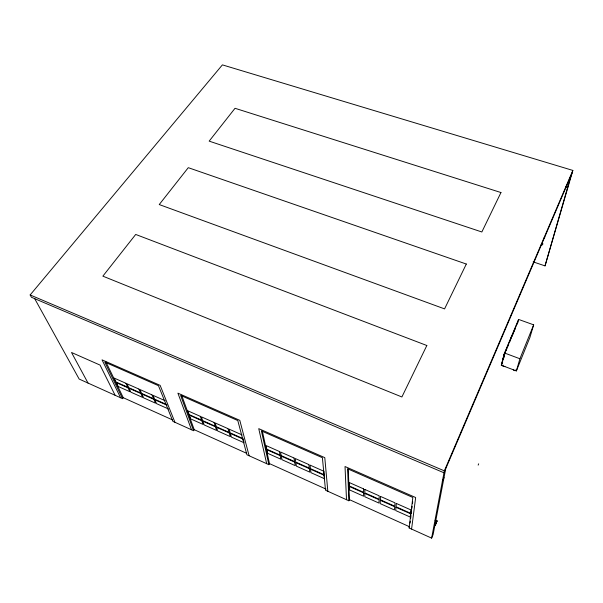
<?xml version="1.0" encoding="UTF-8"?>
<svg xmlns="http://www.w3.org/2000/svg" width="603" height="603" viewBox="0 0 603 603"><rect width="100%" height="100%" fill="white"/><g stroke="black" fill="none" stroke-linecap="round" stroke-linejoin="round"><path stroke-width="0.9" d="M445.715 468.75L433.12 534.537L431.62 538.125L409.105 527.957L412.844 497.46L347.614 468.802L348.866 500.776L325.507 490.231L322.394 457.715L261.393 430.911L268.885 464.679L246.913 454.768L237.786 420.54L180.614 395.417L193.593 430.708L194.234 429.69L181.631 395.236M410.078 523.072L410.304 521.226M410.651 518.444L410.99 515.663M411.223 513.809L411.563 511.035M411.909 508.254L412.135 506.399M412.482 503.626L412.708 501.771M411.57 529.072L415.663 497.535L345.022 466.526L346.506 499.714M431.62 538.125L444.351 470.853L572.85 170.423L222.401 64.875L30.15 294.95L31.454 297.287L443.989 472.797L572.104 173.016M435.155 524.61L436.678 520.969L435.14 520.6M437.069 520.826L435.253 525.386L437.069 520.826L435.449 520.11M501.312 365.23L504.485 352.996L519.907 358.755L516.372 370.92L501.312 365.23L502.721 361.868M501.56 364.529L502.51 360.88M502.925 359.282L503.927 356.961M503.339 357.677L502.985 359.034L503.701 357.345M503.761 356.056L503.407 357.428L505.186 353.185M503.822 355.808L504.183 354.428M504.244 354.18L504.605 352.793M510.688 339.534L511.63 335.977M511.374 337.205L511.743 335.796M517.374 323.932L518.588 319.417L533.67 324.844L529.916 337.439L516.372 370.92M533.158 261.875L545.029 265.885L571.033 175.511M572.85 170.423L545.029 265.885M478.156 465.117L478.684 463.805M519.907 358.755L533.67 324.844M504.545 353.019L518.588 319.417M504.123 354.654L511.035 338.012M511.246 337.688L517.849 321.957M503.701 356.283L505.186 352.657M505.894 350.961L506.965 348.413M507.681 346.717L508.751 344.17M509.46 342.466L510.598 339.662M511.977 336.376L513.583 332.728M513.711 332.245L515.377 328.364M503.279 357.896L504.41 355.129M502.57 360.632L503.279 358.943M502.804 360.255L503.927 357.496M442.316 481.624L444.012 477.636M568.682 184.895L567.627 187.367L565.825 186.817M409.105 527.957L409.618 526.781L349.416 499.646L348.248 468.523M348.866 500.776L349.416 499.646M268.885 464.679L269.481 463.617L262.245 430.7M34.68 298.658L79.159 379.061L122.59 398.658L123.261 397.701L105.902 361.913M30.15 294.95L444.351 470.853M435.374 520.495L436.994 521.218M165.207 400.754L153.026 395.342L154.669 399.209L166.76 404.598M242.037 434.891L229.087 429.14L230.173 432.856L243.024 438.585M167.008 405.216L154.926 399.827L156.539 403.633L168.531 408.992M244.14 442.798L231.401 437.1L230.346 433.451L243.175 439.172L243.898 441.886M123.261 397.701L172.684 419.982M194.234 429.69L246.68 453.335M269.481 463.617L326.072 489.123M193.593 430.708L172.888 421.361L158.453 385.679L104.764 362.086L122.59 398.658M88.03 383.063L71.508 352.476L100.045 365.079L115.128 395.297M120.623 397.776L102.02 359.848L160.142 385.362L174.945 422.288M191.513 429.766L177.908 393.164L239.798 420.336L249.099 455.747M266.669 463.684L258.74 428.65L324.791 457.647L327.828 491.279M504.899 366.3A1.214 0.618 22.8 0 1 503.188 366.262A1.214 0.618 22.8 0 1 503.075 365.139M515.55 369.993A1.221 0.618 22.4 0 1 514.449 370.566A1.221 0.618 22.4 0 1 513.409 369.345M544.69 236.647A2.073 1.538 11.8 0 1 543.642 238.268M542.806 243.506A2.05 1.53 12 0 1 540.74 245.195M364.83 493.405L364.823 496.751L378.94 503.06L379.068 499.751L364.83 493.405M364.838 489.455L364.83 492.862L379.091 499.216L379.212 495.839L364.838 489.455M380.312 500.309L380.176 503.611L394.46 509.995L394.716 506.731L380.312 500.309M380.47 496.397L380.335 499.774L394.761 506.203L395.025 502.864L380.47 496.397M395.975 507.289L395.711 510.56L410.161 517.02L410.553 513.786L395.975 507.289M396.292 503.43L396.02 506.761L410.613 513.266L411.02 509.972L396.292 503.43M426.834 345.504L401.9 396.97L102.864 276.151L135.705 234.446L426.834 345.504M466.315 264.039L444.577 308.894L159.237 204.553L188.279 167.672L466.315 264.039M500.965 192.538L481.85 231.982L209.166 141.14L235.027 108.291L500.965 192.538M125.929 383.297L114.133 378.058L116.04 382.001L127.761 387.224L125.929 383.297M138.886 389.056L126.962 383.757L128.778 387.676L140.62 392.952L138.886 389.056M151.979 394.875L139.926 389.515L141.652 393.412L153.622 398.749L151.979 394.875M200.294 416.341L187.767 410.779L189.154 414.578L201.59 420.125L200.294 416.341M214.057 422.454L201.387 416.831L202.676 420.608L215.248 426.208L214.057 422.454M227.972 428.643L215.165 422.952L216.349 426.698L229.057 432.359L227.972 428.643M279.362 451.474L266.029 445.549L266.827 449.19L280.056 455.084L279.362 451.474M294.008 457.986L280.531 451.994L281.209 455.604L294.588 461.559L294.008 457.986M308.826 464.566L295.191 458.506L295.756 462.079L309.286 468.109L308.826 464.566M323.811 471.222L310.017 465.094L310.462 468.637L324.15 474.734L323.811 471.222M363.594 488.897L349.378 482.588L349.506 486.033L363.594 492.312L363.594 488.897M128.047 387.842L116.349 382.626L118.218 386.5L129.841 391.694L128.047 387.842M140.898 393.571L129.072 388.302L130.859 392.154L142.602 397.4L140.898 393.571M153.886 399.359L141.931 394.03L143.627 397.859L155.499 403.166L153.886 399.359M201.794 420.721L189.372 415.181L190.736 418.919L203.068 424.429L201.794 420.721M215.437 426.803L202.879 421.203L204.146 424.911L216.613 430.489L215.437 426.803M229.23 432.954L216.537 427.293L217.698 430.972L230.301 436.61L229.23 432.954M280.161 455.657L266.956 449.77L267.74 453.343L280.84 459.2L280.161 455.657M294.679 462.132L281.322 456.177L281.993 459.712L295.244 465.644L294.679 462.132M309.354 468.674L295.847 462.652L296.405 466.157L309.806 472.149L309.354 468.674M324.203 475.292L310.537 469.202L310.975 472.677L324.527 478.737L324.203 475.292M363.601 492.855L349.521 486.583L349.642 489.96L363.601 496.201L363.601 492.855"/></g></svg>
